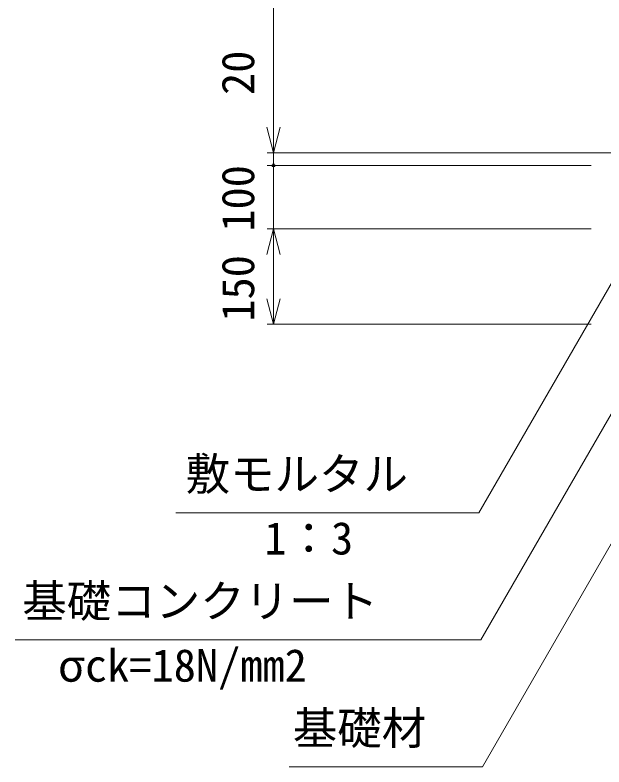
# Model space of a CAD drawing. Units: millimetres, scale not verified. Extents: x -1 to 252299, y 59402 to 118802.
# Drawn here: x 53541 to 58174, y 99720 to 105636 of the extents above; entities that cross this region are included whole.
import ezdxf
from ezdxf.enums import TextEntityAlignment as Align

# ---------------------------------------------------------------- set-up
doc = ezdxf.new("R2010")
doc.units = ezdxf.units.MM
doc.header["$LTSCALE"] = 300
for name, color, linetype, lineweight in [('0_2', 1, 'Continuous', 18), ('D-STR-DIM', 7, 'Continuous', 18), ('D-STR-HTXT', 7, 'Continuous', 18)]:
    doc.layers.add(name, color=color, linetype=linetype, lineweight=lineweight)
doc.styles.add('ＭＳ ゴシック', font='')
doc.styles.get('ＭＳ ゴシック').set_extended_font_data('MS Gothic')

msp = doc.modelspace()

# ---------------------------------------------------------------- linework, layer by layer
at = {"layer": '0_2'}
for p, q in [((55574.5, 104552.8), (55520.9, 104752.8)), ((55574.5, 104552.8), (55520.9, 104752.8)), ((55628.1, 104752.8), (55574.5, 104552.8)), ((55574.5, 104552.8), (55574.5, 104752.8)), ((55628.1, 104752.8), (55574.5, 104552.8)), ((55574.5, 104552.8), (55574.5, 104752.8)), ((55520.9, 103752.8), (55574.5, 103952.8)), ((55574.5, 103952.8), (55628.1, 103752.8)), ((55574.5, 103952.8), (55574.5, 103752.8)), ((55574.5, 103202.8), (55520.9, 103402.8)), ((55628.1, 103402.8), (55574.5, 103202.8)), ((55574.5, 103202.8), (55574.5, 103402.8))]:
    msp.add_line(p, q, dxfattribs=at)
for start, end in [(90, 270), (90, 270), (270, 90), (270, 90)]:
    msp.add_arc((55574.5, 104452.8), 12.5, start, end, dxfattribs=at)
at = {"layer": 'D-STR-DIM'}
for p, q in [((55574.5, 111352.8), (55574.5, 104752.8)), ((55574.5, 104752.8), (55574.5, 105518.5)), ((58324.5, 104552.8), (55524.5, 104552.8)), ((58324.5, 104552.8), (55524.5, 104552.8)), ((55574.5, 104452.8), (55574.5, 104552.8)), ((58074.5, 104452.8), (55524.5, 104452.8)), ((58074.5, 104452.8), (55524.5, 104452.8)), ((55574.5, 103952.8), (55574.5, 104452.8)), ((55574.5, 104452.8), (55574.5, 104252.8)), ((58074.5, 103952.8), (55524.5, 103952.8)), ((58074.5, 103952.8), (55524.5, 103952.8)), ((55574.5, 103402.8), (55574.5, 103752.8)), ((58074.5, 103202.8), (55524.5, 103202.8))]:
    msp.add_line(p, q, dxfattribs=at)
at = {"layer": 'D-STR-HTXT'}
for p, q in [((58706.7, 104347), (57190.1, 101720.2)), ((59097.7, 103998), (57204.8, 100720.2)), ((59253.7, 103252.4), (57219.6, 99720.2)), ((57190.1, 101720.2), (54805.9, 101720.2)), ((57204.8, 100720.2), (53540.8, 100720.2)), ((57219.6, 99720.2), (55696.8, 99720.2))]:
    msp.add_line(p, q, dxfattribs=at)

# ---------------------------------------------------------------- texts
at = {"layer": 'D-STR-DIM', "color": 1, "style": 'ＭＳ ゴシック'}
for s, p in [('20', (55499.5, 105006.5)), (' 100', (55499.5, 103756.9)), ('150', (55499.5, 103223.4))]:
    msp.add_text(s, height=256.6, rotation=90, dxfattribs=at).set_placement(p, align=Align.BOTTOM_LEFT)
at = {"layer": 'D-STR-HTXT', "color": 1, "style": 'ＭＳ ゴシック'}
for s, p in [('敷モルタル', (54882.7, 101820.2)), ('1：3', (55502.2, 101314.4)), ('基礎コンクリート', (53597.7, 100820.2)), ('σck=18N/mm2', (53878.4, 100314.4)), ('基礎材', (55726.2, 99820.2))]:
    msp.add_text(s, height=256.6, dxfattribs=at).set_placement(p, align=Align.BOTTOM_LEFT)

doc.saveas('drawing.dxf')
